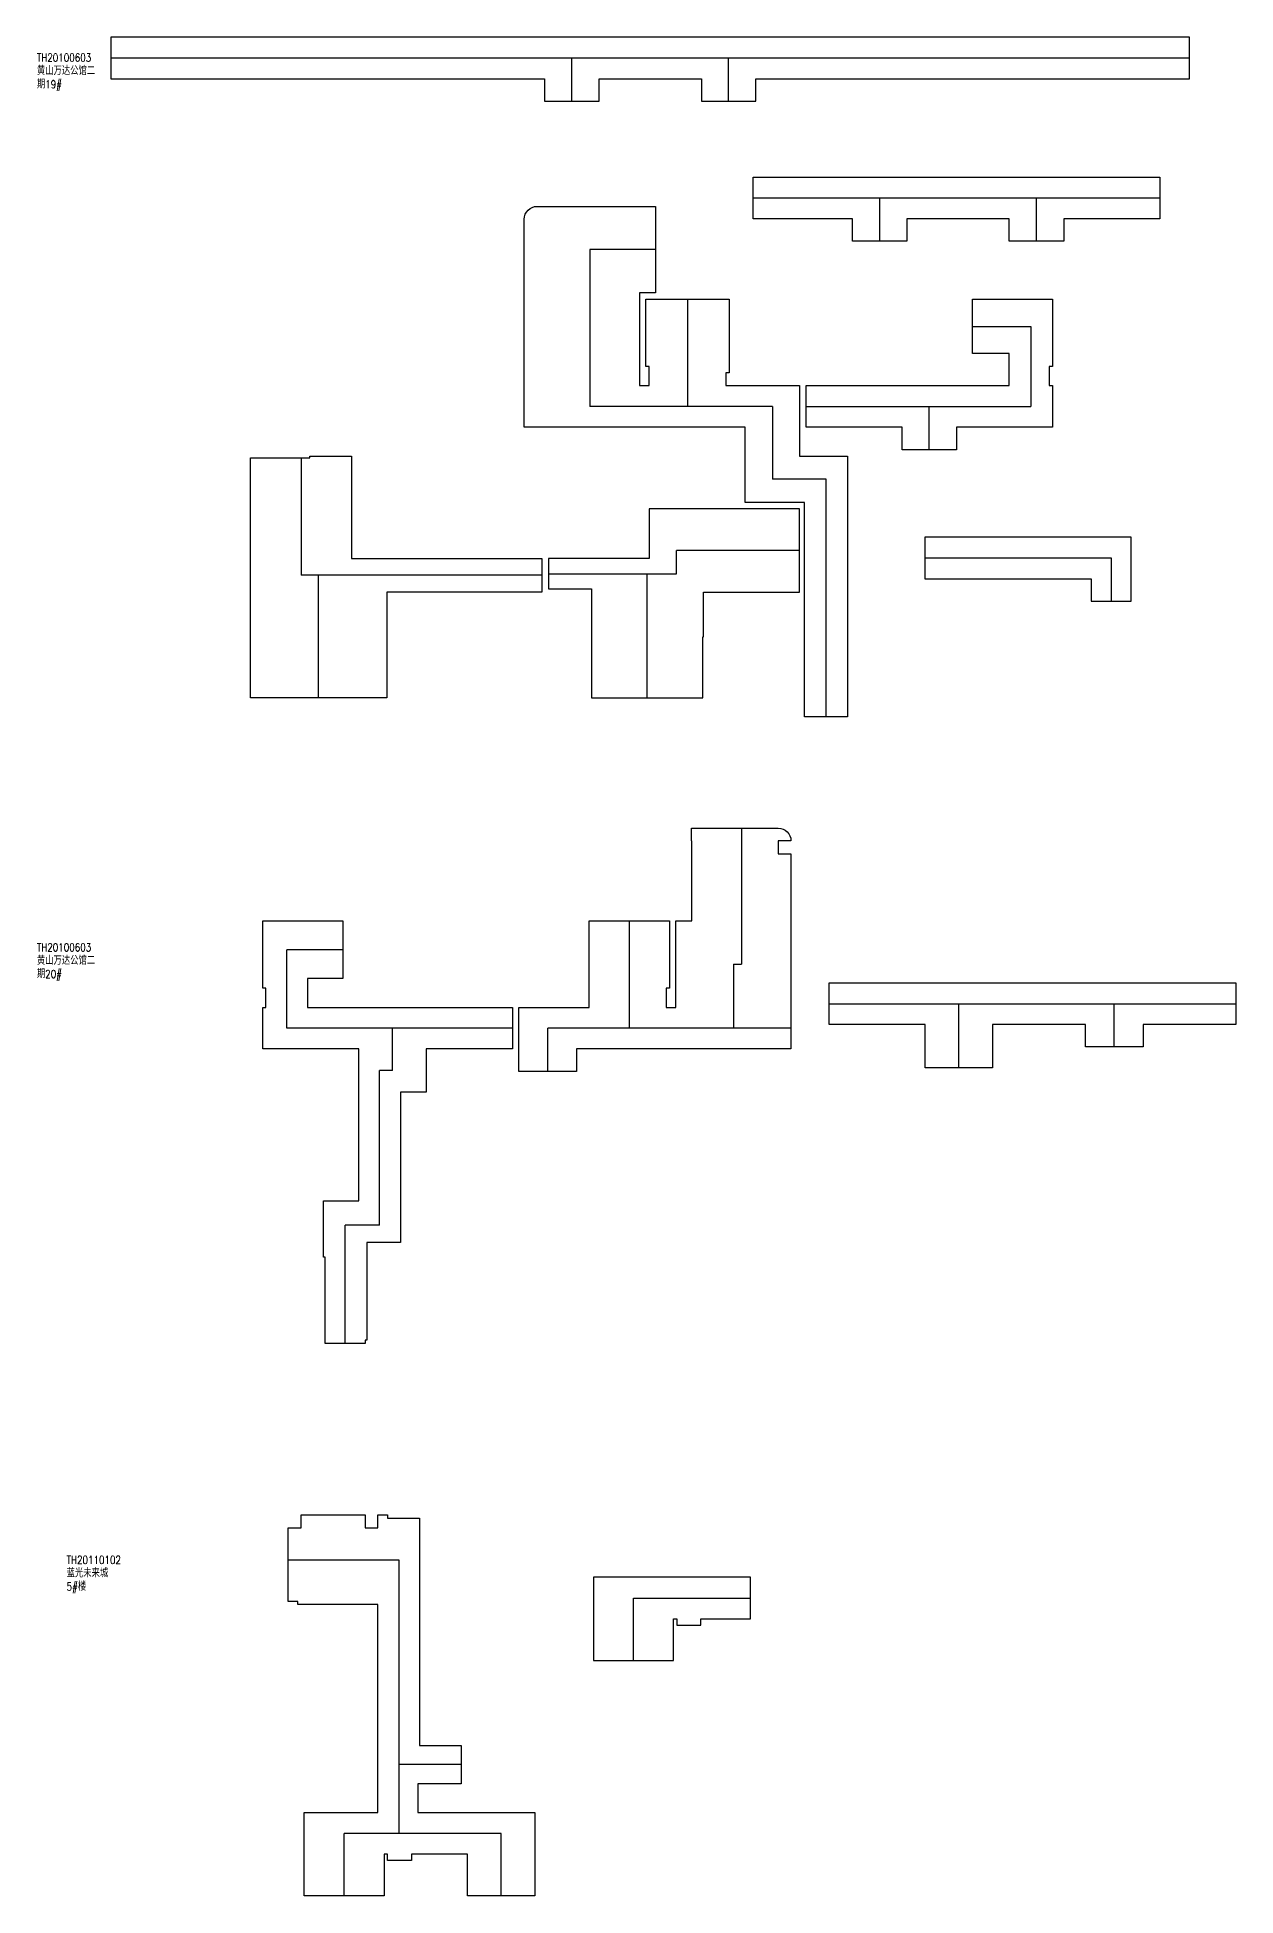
# Model space of a CAD drawing. Extents: x 562698 to 1410372, y 90292 to 698191.
# Drawn here: x 691003 to 728448, y 463070 to 521137 of the extents above; entities that cross this region are included whole.
import ezdxf

# ---------------------------------------------------------------- set-up
doc = ezdxf.new("R2010")
doc.units = 0
doc.header["$LTSCALE"] = 1000
doc.layers.add('2号角度', color=3, linetype='CONTINUOUS')
doc.layers.add('中心线示意', color=3, linetype='CONTINUOUS')
doc.layers.add('AD-AREA-OUTL', color=31, linetype='CONTINUOUS', plot=False)
doc.styles.add('_TEL_DIM', font='SIMPLEX.shx', dxfattribs={"width": 0.8, "height": 3.5, "bigfont": 'tssdchn.shx'})

msp = doc.modelspace()

# ---------------------------------------------------------------- linework, layer by layer
at = {"layer": 'AD-AREA-OUTL'}
for points in [[(693304, 521137), (693304, 519837), (706854, 519837), (706854, 519137), (708554, 519137), (708554, 519837), (711754, 519837), (711754, 519137), (713454, 519137), (713454, 519837), (727004, 519837), (727004, 521137)], [(713372, 516764), (726072, 516764), (726072, 515464), (723072, 515464), (723072, 514764), (721372, 514764), (721372, 515464), (718172, 515464), (718172, 514764), (716472, 514764), (716472, 515464), (713372, 515464)], [(720221, 512950), (722721, 512950), (722721, 510850), (722621, 510850), (722621, 510250), (722721, 510250), (722721, 508950), (719721, 508950), (719721, 508250), (718021, 508250), (718021, 508950), (715021, 508950), (715021, 510250), (721371, 510250), (721371, 511250), (720221, 511250)], [(706771, 504850), (706771, 503800), (701921, 503800), (701921, 500500), (697671, 500500), (697671, 508000), (699521, 508000), (699521, 508050), (700821, 508050), (700821, 504850)], [(706971, 504850), (706971, 503900), (708321, 503900), (708321, 500500), (711796, 500500), (711796, 502400), (711821, 502400), (711821, 503800), (714821, 503800), (714821, 506400), (710121, 506400), (710121, 504850)], [(718728, 505520), (718728, 504220), (723928, 504220), (723928, 503520), (725178, 503520), (725178, 505520)], [(701051, 484778), (701051, 489528), (698051, 489528), (698051, 490827), (698151, 490827), (698151, 491428), (698051, 491428), (698051, 493528), (700551, 493528), (700551, 491728), (699451, 491728), (699451, 490828), (705851, 490828), (705851, 489528), (703151, 489528), (703151, 488178), (702351, 488178), (702351, 483478), (701301, 483478), (701301, 480428), (701251, 480428), (701251, 480328), (700001, 480328), (700001, 483028), (699951, 483028), (699951, 484778)], [(728448, 490290), (725548, 490290), (725548, 489590), (723748, 489590), (723748, 490290), (720848, 490290), (720848, 488940), (718748, 488940), (718748, 490290), (715748, 490290), (715748, 491590), (715848, 491590), (728448, 491590)], [(706547, 463070), (704447, 463070), (704447, 464370), (702697, 464370), (702697, 464170), (701947, 464170), (701947, 464370), (701847, 464370), (701847, 463070), (699347, 463070), (699347, 465670), (701647, 465670), (701647, 472170), (699147, 472170), (699147, 472270), (698847, 472270), (698847, 474570), (699247, 474570), (699247, 474970), (701247, 474970), (701247, 474570), (701647, 474570), (701647, 474970), (701947, 474970), (701947, 474870), (702947, 474870), (702947, 467770), (704247, 467770), (704247, 466570), (702897, 466570), (702897, 465670), (706547, 465670)], [(708382, 470422), (710882, 470422), (710882, 471722), (710982, 471722), (710982, 471522), (711732, 471522), (711732, 471722), (713282, 471722), (713282, 473022), (708382, 473022)]]:
    msp.add_lwpolyline(points, close=True, dxfattribs=at)
for points in [[(716321, 499900), (714971, 499900), (714971, 506600), (713121, 506600), (713121, 508950), (706221, 508950), (706221, 515450, -0.414214), (706621, 515850), (710321, 515850), (710321, 513150), (709821, 513150), (709821, 510250), (710121, 510250), (710121, 510850), (710021, 510850), (710021, 512950), (712621, 512950), (712621, 510650), (712521, 510650), (712521, 510250), (714821, 510250), (714821, 508050), (716321, 508050)], [(707851, 488828), (706051, 488828), (706051, 490828), (708251, 490828), (708251, 493528), (710751, 493528), (710751, 491428), (710651, 491428), (710651, 490828), (710951, 490828), (710951, 493528), (711451, 493528), (711451, 496028), (711445, 496028), (711445, 496428), (713751, 496428), (714151, 496428, -0.41403), (714551, 496028), (714151, 496028), (714151, 495628), (714551, 495628), (714551, 489528), (707851, 489528)]]:
    msp.add_lwpolyline(points, format="xyb", close=True, dxfattribs=at)
at = {"layer": '中心线示意'}
for p, q in [((693304, 520487), (727004, 520487)), ((707704, 519137), (707704, 520487)), ((712604, 519137), (712604, 520487)), ((713372, 516114), (726072, 516114)), ((717322, 514764), (717322, 516114)), ((722222, 514764), (722222, 516114)), ((710321, 514500), (708271, 514500)), ((708271, 514500), (708271, 509600)), ((711321, 512950), (711321, 509600)), ((720221, 512100), (722046, 512100)), ((722046, 512100), (722046, 509600)), ((713971, 509600), (708271, 509600)), ((713971, 509600), (713971, 507325)), ((715021, 509600), (722046, 509600)), ((718871, 508250), (718871, 509600)), ((699246, 508000), (699246, 504325)), ((715646, 507325), (713971, 507325)), ((715646, 499900), (715646, 507325)), ((714821, 505100), (710971, 505100)), ((710971, 504375), (710971, 505100)), ((718728, 504870), (724553, 504870)), ((724553, 504870), (724553, 503520)), ((706771, 504325), (699246, 504325)), ((699796, 500500), (699796, 504325)), ((706971, 504375), (710971, 504375)), ((710059, 500500), (710059, 504375)), ((713001, 496428), (713001, 492178)), ((709501, 493528), (709501, 490178)), ((700551, 492628), (698801, 492628)), ((698801, 490178), (698801, 492628)), ((712751, 492178), (712751, 490178)), ((712751, 492178), (713001, 492178)), ((715748, 490940), (728448, 490940)), ((719798, 488940), (719798, 490940)), ((724648, 489590), (724648, 490940)), ((705851, 490178), (698801, 490178)), ((702101, 488853), (702101, 490178)), ((706951, 488828), (706951, 490178)), ((714551, 490178), (706951, 490178)), ((702101, 488853), (701701, 488853)), ((701701, 484021), (701701, 488853)), ((701701, 484021), (700626, 484021)), ((700626, 480328), (700626, 484021)), ((698847, 473570), (702297, 473570)), ((702297, 473570), (702297, 465020)), ((709632, 470422), (709632, 472372)), ((709632, 472372), (713282, 472372)), ((704247, 467170), (702297, 467170)), ((705497, 465020), (700597, 465020)), ((700597, 463070), (700597, 465020)), ((705497, 463070), (705497, 465020))]:
    msp.add_line(p, q, dxfattribs=at)

# ---------------------------------------------------------------- texts
at = {"layer": '2号角度', "color": 3, "char_height": 250, "width": 1900, "attachment_point": 1, "style": '_TEL_DIM'}
for s, insert in [('TH20100603黄山万达公馆二期19#', (690994, 520624)), ('TH20100603黄山万达公馆二期20#', (690994, 492827)), ('TH20110102蓝光未来城\\P5#楼', (691922, 473690))]:
    msp.add_mtext(s, dxfattribs=dict(at, insert=insert))

doc.saveas('drawing.dxf')
